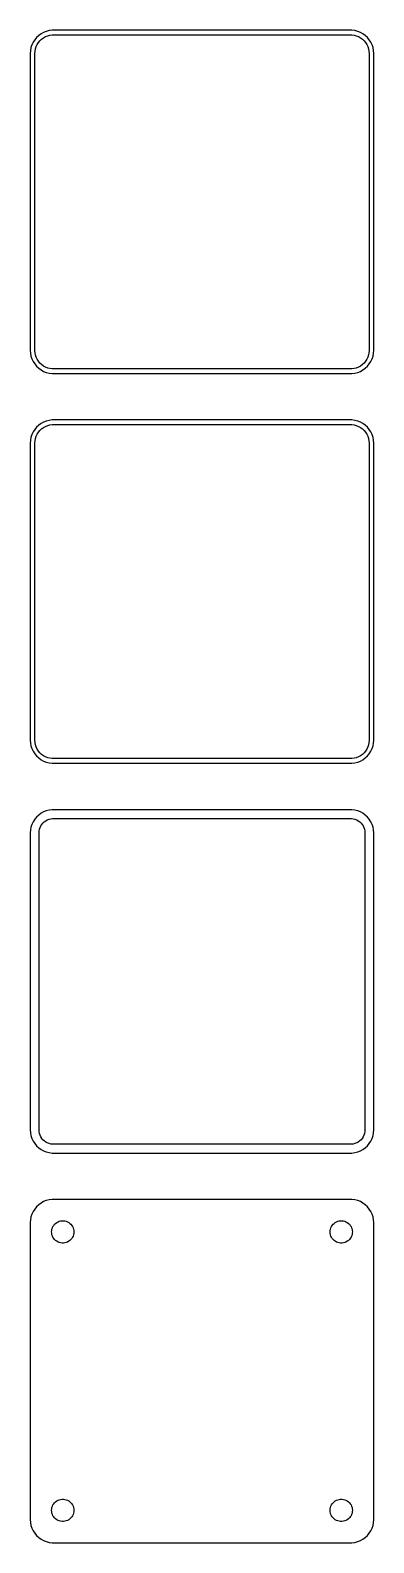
# Model space of a CAD drawing. Header units: metres. Extents: x -37 to 37, y 299 to 625.
import ezdxf

# ---------------------------------------------------------------- set-up
doc = ezdxf.new("R2010")
doc.units = ezdxf.units.M

msp = doc.modelspace()

# ---------------------------------------------------------------- linework, layer by layer
for p, q in [((-36.0451, 622.939), (-36.3815, 622.409)), ((-35.6448, 623.423), (-36.0451, 622.939)), ((-35.1871, 623.853), (-35.6448, 623.423)), ((-35.2361, 622.351), (-34.9159, 622.738)), ((-34.6791, 624.222), (-35.1871, 623.853)), ((-34.9159, 622.738), (-34.5497, 623.082)), ((-34.1289, 624.524), (-34.6791, 624.222)), ((-34.5497, 623.082), (-34.1433, 623.377)), ((-34.1433, 623.377), (-33.7031, 623.619)), ((-33.5451, 624.755), (-34.1289, 624.524)), ((-33.7031, 623.619), (-33.2361, 623.804)), ((-32.9369, 624.911), (-33.5451, 624.755)), ((-33.2361, 623.804), (-32.7495, 623.929)), ((-32.3139, 624.99), (-32.9369, 624.911)), ((-32.7495, 623.929), (-32.2512, 623.992)), ((32.3139, 624.99), (-32.3139, 624.99)), ((-32.2512, 623.992), (32.2512, 623.992)), ((32.2512, 623.992), (32.7495, 623.929)), ((32.9369, 624.911), (32.3139, 624.99)), ((32.7495, 623.929), (33.2361, 623.804)), ((33.5451, 624.755), (32.9369, 624.911)), ((33.2361, 623.804), (33.7031, 623.619)), ((34.1289, 624.524), (33.5451, 624.755)), ((33.7031, 623.619), (34.1433, 623.377)), ((34.6791, 624.222), (34.1289, 624.524)), ((34.1433, 623.377), (34.5497, 623.082)), ((34.5497, 623.082), (34.9159, 622.738)), ((35.1871, 623.853), (34.6791, 624.222)), ((34.9159, 622.738), (35.2361, 622.351)), ((35.6448, 623.423), (35.1871, 623.853)), ((36.0451, 622.939), (35.6448, 623.423)), ((36.3815, 622.409), (36.0451, 622.939)), ((-36.9606, 620.627), (-37, 620)), ((-37, 620), (-37, 556)), ((-36.8429, 621.243), (-36.9606, 620.627)), ((-36.6489, 621.841), (-36.8429, 621.243)), ((-36.3815, 622.409), (-36.6489, 621.841)), ((-36, 620), (-35.9685, 620.501)), ((-36, 556), (-36, 620)), ((-35.9685, 620.501), (-35.8743, 620.995)), ((-35.8743, 620.995), (-35.7191, 621.472)), ((-35.7191, 621.472), (-35.5052, 621.927)), ((-35.5052, 621.927), (-35.2361, 622.351)), ((35.2361, 622.351), (35.5052, 621.927)), ((35.5052, 621.927), (35.7191, 621.472)), ((35.7191, 621.472), (35.8743, 620.995)), ((35.8743, 620.995), (35.9685, 620.501)), ((35.9685, 620.501), (36, 620)), ((36, 620), (36, 556)), ((36.6489, 621.841), (36.3815, 622.409)), ((36.8429, 621.243), (36.6489, 621.841)), ((36.9606, 620.627), (36.8429, 621.243)), ((37, 620), (36.9606, 620.627)), ((37, 556), (37, 620)), ((-37, 556), (-36.9606, 555.373)), ((-36.9606, 555.373), (-36.8429, 554.757)), ((-36.8429, 554.757), (-36.6489, 554.159)), ((-35.9685, 555.499), (-36, 556)), ((-35.8743, 555.005), (-35.9685, 555.499)), ((-35.7191, 554.528), (-35.8743, 555.005)), ((-35.5052, 554.073), (-35.7191, 554.528)), ((35.7191, 554.528), (35.5052, 554.073)), ((35.8743, 555.005), (35.7191, 554.528)), ((35.9685, 555.499), (35.8743, 555.005)), ((36, 556), (35.9685, 555.499)), ((36.6489, 554.159), (36.8429, 554.757)), ((36.8429, 554.757), (36.9606, 555.373)), ((36.9606, 555.373), (37, 556)), ((-36.6489, 554.159), (-36.3815, 553.591)), ((-36.3815, 553.591), (-36.0451, 553.061)), ((-36.0451, 553.061), (-35.6448, 552.577)), ((-35.6448, 552.577), (-35.1871, 552.147)), ((-35.2361, 553.649), (-35.5052, 554.073)), ((-34.9159, 553.262), (-35.2361, 553.649)), ((-35.1871, 552.147), (-34.6791, 551.778)), ((-34.5497, 552.918), (-34.9159, 553.262)), ((-34.6791, 551.778), (-34.1289, 551.476)), ((-34.1433, 552.623), (-34.5497, 552.918)), ((-33.7031, 552.381), (-34.1433, 552.623)), ((-34.1289, 551.476), (-33.5451, 551.245)), ((-33.2361, 552.196), (-33.7031, 552.381)), ((-33.5451, 551.245), (-32.9369, 551.089)), ((-32.7495, 552.071), (-33.2361, 552.196)), ((-32.9369, 551.089), (-32.3139, 551.01)), ((-32.2512, 552.008), (-32.7495, 552.071)), ((-32.3139, 551.01), (32.3139, 551.01)), ((32.2512, 552.008), (-32.2512, 552.008)), ((32.7495, 552.071), (32.2512, 552.008)), ((32.3139, 551.01), (32.9369, 551.089)), ((33.2361, 552.196), (32.7495, 552.071)), ((32.9369, 551.089), (33.5451, 551.245)), ((33.7031, 552.381), (33.2361, 552.196)), ((33.5451, 551.245), (34.1289, 551.476)), ((34.1433, 552.623), (33.7031, 552.381)), ((34.1289, 551.476), (34.6791, 551.778)), ((34.5497, 552.918), (34.1433, 552.623)), ((34.9159, 553.262), (34.5497, 552.918)), ((34.6791, 551.778), (35.1871, 552.147)), ((35.2361, 553.649), (34.9159, 553.262)), ((35.1871, 552.147), (35.6448, 552.577)), ((35.5052, 554.073), (35.2361, 553.649)), ((35.6448, 552.577), (36.0451, 553.061)), ((36.0451, 553.061), (36.3815, 553.591)), ((36.3815, 553.591), (36.6489, 554.159)), ((-36.3815, 538.409), (-36.6489, 537.841)), ((-36.0451, 538.939), (-36.3815, 538.409)), ((-35.6448, 539.423), (-36.0451, 538.939)), ((-35.7191, 537.472), (-35.5052, 537.927)), ((-35.1871, 539.853), (-35.6448, 539.423)), ((-35.5052, 537.927), (-35.2361, 538.351)), ((-35.2361, 538.351), (-34.9159, 538.738)), ((-34.6791, 540.222), (-35.1871, 539.853)), ((-34.9159, 538.738), (-34.5497, 539.082)), ((-34.1289, 540.524), (-34.6791, 540.222)), ((-34.5497, 539.082), (-34.1433, 539.377)), ((-34.1433, 539.377), (-33.7031, 539.619)), ((-33.5451, 540.755), (-34.1289, 540.524)), ((-33.7031, 539.619), (-33.2361, 539.804)), ((-32.9369, 540.911), (-33.5451, 540.755)), ((-33.2361, 539.804), (-32.7495, 539.929)), ((-32.3139, 540.99), (-32.9369, 540.911)), ((-32.7495, 539.929), (-32.2512, 539.992)), ((32.3139, 540.99), (-32.3139, 540.99)), ((-32.2512, 539.992), (32.2512, 539.992)), ((32.2512, 539.992), (32.7495, 539.929)), ((32.9369, 540.911), (32.3139, 540.99)), ((32.7495, 539.929), (33.2361, 539.804)), ((33.5451, 540.755), (32.9369, 540.911)), ((33.2361, 539.804), (33.7031, 539.619)), ((34.1289, 540.524), (33.5451, 540.755)), ((33.7031, 539.619), (34.1433, 539.377)), ((34.6791, 540.222), (34.1289, 540.524)), ((34.1433, 539.377), (34.5497, 539.082)), ((34.5497, 539.082), (34.9159, 538.738)), ((35.1871, 539.853), (34.6791, 540.222)), ((34.9159, 538.738), (35.2361, 538.351)), ((35.6448, 539.423), (35.1871, 539.853)), ((35.2361, 538.351), (35.5052, 537.927)), ((35.5052, 537.927), (35.7191, 537.472)), ((36.0451, 538.939), (35.6448, 539.423)), ((36.3815, 538.409), (36.0451, 538.939)), ((36.6489, 537.841), (36.3815, 538.409)), ((-36.9606, 536.627), (-37, 536)), ((-37, 536), (-37, 472)), ((-36.8429, 537.243), (-36.9606, 536.627)), ((-36.6489, 537.841), (-36.8429, 537.243)), ((-36, 536), (-35.9685, 536.501)), ((-36, 472), (-36, 536)), ((-35.9685, 536.501), (-35.8743, 536.995)), ((-35.8743, 536.995), (-35.7191, 537.472)), ((35.7191, 537.472), (35.8743, 536.995)), ((35.8743, 536.995), (35.9685, 536.501)), ((35.9685, 536.501), (36, 536)), ((36, 536), (36, 472)), ((36.8429, 537.243), (36.6489, 537.841)), ((36.9606, 536.627), (36.8429, 537.243)), ((37, 536), (36.9606, 536.627)), ((37, 472), (37, 536)), ((-37, 472), (-36.9606, 471.373)), ((-36.9606, 471.373), (-36.8429, 470.757)), ((-36.8429, 470.757), (-36.6489, 470.159)), ((-36.6489, 470.159), (-36.3815, 469.591)), ((-36.3815, 469.591), (-36.0451, 469.061)), ((-35.9685, 471.499), (-36, 472)), ((-35.8743, 471.005), (-35.9685, 471.499)), ((-35.7191, 470.528), (-35.8743, 471.005)), ((-35.5052, 470.073), (-35.7191, 470.528)), ((-35.2361, 469.649), (-35.5052, 470.073)), ((-34.9159, 469.262), (-35.2361, 469.649)), ((35.2361, 469.649), (34.9159, 469.262)), ((35.5052, 470.073), (35.2361, 469.649)), ((35.7191, 470.528), (35.5052, 470.073)), ((35.8743, 471.005), (35.7191, 470.528)), ((35.9685, 471.499), (35.8743, 471.005)), ((36, 472), (35.9685, 471.499)), ((36.0451, 469.061), (36.3815, 469.591)), ((36.3815, 469.591), (36.6489, 470.159)), ((36.6489, 470.159), (36.8429, 470.757)), ((36.8429, 470.757), (36.9606, 471.373)), ((36.9606, 471.373), (37, 472)), ((-36.0451, 469.061), (-35.6448, 468.577)), ((-35.6448, 468.577), (-35.1871, 468.147)), ((-35.1871, 468.147), (-34.6791, 467.778)), ((-34.5497, 468.918), (-34.9159, 469.262)), ((-34.6791, 467.778), (-34.1289, 467.476)), ((-34.1433, 468.623), (-34.5497, 468.918)), ((-33.7031, 468.381), (-34.1433, 468.623)), ((-34.1289, 467.476), (-33.5451, 467.245)), ((-33.2361, 468.196), (-33.7031, 468.381)), ((-33.5451, 467.245), (-32.9369, 467.089)), ((-32.7495, 468.071), (-33.2361, 468.196)), ((-32.9369, 467.089), (-32.3139, 467.01)), ((-32.2512, 468.008), (-32.7495, 468.071)), ((-32.3139, 467.01), (32.3139, 467.01)), ((32.2512, 468.008), (-32.2512, 468.008)), ((32.7495, 468.071), (32.2512, 468.008)), ((32.3139, 467.01), (32.9369, 467.089)), ((33.2361, 468.196), (32.7495, 468.071)), ((32.9369, 467.089), (33.5451, 467.245)), ((33.7031, 468.381), (33.2361, 468.196)), ((33.5451, 467.245), (34.1289, 467.476)), ((34.1433, 468.623), (33.7031, 468.381)), ((34.1289, 467.476), (34.6791, 467.778)), ((34.5497, 468.918), (34.1433, 468.623)), ((34.9159, 469.262), (34.5497, 468.918)), ((34.6791, 467.778), (35.1871, 468.147)), ((35.1871, 468.147), (35.6448, 468.577)), ((35.6448, 468.577), (36.0451, 469.061)), ((-34.1289, 456.524), (-34.6791, 456.222)), ((-33.5451, 456.755), (-34.1289, 456.524)), ((-32.9369, 456.911), (-33.5451, 456.755)), ((-32.3139, 456.99), (-32.9369, 456.911)), ((32.3139, 456.99), (-32.3139, 456.99)), ((32.9369, 456.911), (32.3139, 456.99)), ((33.5451, 456.755), (32.9369, 456.911)), ((34.1289, 456.524), (33.5451, 456.755)), ((34.6791, 456.222), (34.1289, 456.524)), ((-36.8429, 453.243), (-36.9606, 452.627)), ((-36.6489, 453.841), (-36.8429, 453.243)), ((-36.3815, 454.409), (-36.6489, 453.841)), ((-36.0451, 454.939), (-36.3815, 454.409)), ((-35.6448, 455.423), (-36.0451, 454.939)), ((-35.1871, 455.853), (-35.6448, 455.423)), ((-34.6791, 456.222), (-35.1871, 455.853)), ((-35.0151, 452.774), (-34.8943, 453.146)), ((-34.8943, 453.146), (-34.7279, 453.5)), ((-34.7279, 453.5), (-34.5184, 453.83)), ((-34.5184, 453.83), (-34.2692, 454.131)), ((-34.2692, 454.131), (-33.9842, 454.399)), ((-33.9842, 454.399), (-33.668, 454.628)), ((-33.668, 454.628), (-33.3254, 454.817)), ((-33.3254, 454.817), (-32.9619, 454.961)), ((-32.9619, 454.961), (-32.5833, 455.058)), ((-32.5833, 455.058), (-32.1954, 455.107)), ((-32.1954, 455.107), (32.1954, 455.107)), ((32.1954, 455.107), (32.5833, 455.058)), ((32.5833, 455.058), (32.9619, 454.961)), ((32.9619, 454.961), (33.3254, 454.817)), ((33.3254, 454.817), (33.668, 454.628)), ((33.668, 454.628), (33.9842, 454.399)), ((33.9842, 454.399), (34.2692, 454.131)), ((34.2692, 454.131), (34.5184, 453.83)), ((34.5184, 453.83), (34.7279, 453.5)), ((35.1871, 455.853), (34.6791, 456.222)), ((34.7279, 453.5), (34.8943, 453.146)), ((34.8943, 453.146), (35.0151, 452.774)), ((35.6448, 455.423), (35.1871, 455.853)), ((36.0451, 454.939), (35.6448, 455.423)), ((36.3815, 454.409), (36.0451, 454.939)), ((36.6489, 453.841), (36.3815, 454.409)), ((36.8429, 453.243), (36.6489, 453.841)), ((36.9606, 452.627), (36.8429, 453.243)), ((-36.9606, 452.627), (-37, 452)), ((-37, 452), (-37, 388)), ((-35.1129, 452), (-35.0884, 452.39)), ((-35.1129, 388), (-35.1129, 452)), ((-35.0884, 452.39), (-35.0151, 452.774)), ((35.0151, 452.774), (35.0884, 452.39)), ((35.0884, 452.39), (35.1129, 452)), ((35.1129, 452), (35.1129, 388)), ((37, 452), (36.9606, 452.627)), ((37, 388), (37, 452)), ((-37, 388), (-36.9606, 387.373)), ((-35.0884, 387.61), (-35.1129, 388)), ((35.1129, 388), (35.0884, 387.61)), ((36.9606, 387.373), (37, 388)), ((-36.9606, 387.373), (-36.8429, 386.757)), ((-36.8429, 386.757), (-36.6489, 386.159)), ((-36.6489, 386.159), (-36.3815, 385.591)), ((-36.3815, 385.591), (-36.0451, 385.061)), ((-36.0451, 385.061), (-35.6448, 384.577)), ((-35.0151, 387.226), (-35.0884, 387.61)), ((-34.8943, 386.854), (-35.0151, 387.226)), ((-34.7279, 386.5), (-34.8943, 386.854)), ((-34.5184, 386.17), (-34.7279, 386.5)), ((-34.2692, 385.869), (-34.5184, 386.17)), ((-33.9842, 385.601), (-34.2692, 385.869)), ((-33.668, 385.372), (-33.9842, 385.601)), ((-33.3254, 385.183), (-33.668, 385.372)), ((-32.9619, 385.039), (-33.3254, 385.183)), ((-32.5833, 384.942), (-32.9619, 385.039)), ((-32.1954, 384.893), (-32.5833, 384.942)), ((32.1954, 384.893), (-32.1954, 384.893)), ((32.5833, 384.942), (32.1954, 384.893)), ((32.9619, 385.039), (32.5833, 384.942)), ((33.3254, 385.183), (32.9619, 385.039)), ((33.668, 385.372), (33.3254, 385.183)), ((33.9842, 385.601), (33.668, 385.372)), ((34.2692, 385.869), (33.9842, 385.601)), ((34.5184, 386.17), (34.2692, 385.869)), ((34.7279, 386.5), (34.5184, 386.17)), ((34.8943, 386.854), (34.7279, 386.5)), ((35.0151, 387.226), (34.8943, 386.854)), ((35.0884, 387.61), (35.0151, 387.226)), ((35.6448, 384.577), (36.0451, 385.061)), ((36.0451, 385.061), (36.3815, 385.591)), ((36.3815, 385.591), (36.6489, 386.159)), ((36.6489, 386.159), (36.8429, 386.757)), ((36.8429, 386.757), (36.9606, 387.373)), ((-35.6448, 384.577), (-35.1871, 384.147)), ((-35.1871, 384.147), (-34.6791, 383.778)), ((-34.6791, 383.778), (-34.1289, 383.476)), ((-34.1289, 383.476), (-33.5451, 383.245)), ((-33.5451, 383.245), (-32.9369, 383.089)), ((-32.9369, 383.089), (-32.3139, 383.01)), ((-32.3139, 383.01), (32.3139, 383.01)), ((32.3139, 383.01), (32.9369, 383.089)), ((32.9369, 383.089), (33.5451, 383.245)), ((33.5451, 383.245), (34.1289, 383.476)), ((34.1289, 383.476), (34.6791, 383.778)), ((34.6791, 383.778), (35.1871, 384.147)), ((35.1871, 384.147), (35.6448, 384.577)), ((-35.1871, 371.853), (-35.6448, 371.423)), ((-34.6791, 372.222), (-35.1871, 371.853)), ((-34.1289, 372.524), (-34.6791, 372.222)), ((-33.5451, 372.755), (-34.1289, 372.524)), ((-32.9369, 372.911), (-33.5451, 372.755)), ((-32.3139, 372.99), (-32.9369, 372.911)), ((32.3139, 372.99), (-32.3139, 372.99)), ((32.9369, 372.911), (32.3139, 372.99)), ((33.5451, 372.755), (32.9369, 372.911)), ((34.1289, 372.524), (33.5451, 372.755)), ((34.6791, 372.222), (34.1289, 372.524)), ((35.1871, 371.853), (34.6791, 372.222)), ((35.6448, 371.423), (35.1871, 371.853)), ((-36.9606, 368.627), (-37, 368)), ((-36.8429, 369.243), (-36.9606, 368.627)), ((-36.6489, 369.841), (-36.8429, 369.243)), ((-36.3815, 370.409), (-36.6489, 369.841)), ((-36.0451, 370.939), (-36.3815, 370.409)), ((-35.6448, 371.423), (-36.0451, 370.939)), ((-30.4497, 368.357), (-30.1507, 368.395)), ((-30.1507, 368.395), (-29.8493, 368.395)), ((-29.8493, 368.395), (-29.5503, 368.357)), ((29.5503, 368.357), (29.8493, 368.395)), ((29.8493, 368.395), (30.1507, 368.395)), ((30.1507, 368.395), (30.4497, 368.357)), ((36.0451, 370.939), (35.6448, 371.423)), ((36.3815, 370.409), (36.0451, 370.939)), ((36.6489, 369.841), (36.3815, 370.409)), ((36.8429, 369.243), (36.6489, 369.841)), ((36.9606, 368.627), (36.8429, 369.243)), ((37, 368), (36.9606, 368.627)), ((-37, 368), (-37, 304)), ((-32.4, 366), (-32.3811, 366.301)), ((-32.3811, 365.699), (-32.4, 366)), ((-32.3811, 366.301), (-32.3246, 366.597)), ((-32.3246, 365.403), (-32.3811, 365.699)), ((-32.3246, 366.597), (-32.2315, 366.883)), ((-32.2315, 365.117), (-32.3246, 365.403)), ((-32.2315, 366.883), (-32.1031, 367.156)), ((-32.1031, 364.844), (-32.2315, 365.117)), ((-32.1031, 367.156), (-31.9416, 367.411)), ((-31.9416, 367.411), (-31.7495, 367.643)), ((-31.7495, 367.643), (-31.5298, 367.849)), ((-31.5298, 367.849), (-31.286, 368.026)), ((-31.286, 368.026), (-31.0219, 368.172)), ((-31.0219, 368.172), (-30.7416, 368.283)), ((-30.7416, 368.283), (-30.4497, 368.357)), ((-29.5503, 368.357), (-29.2583, 368.283)), ((-29.2583, 368.283), (-28.9781, 368.172)), ((-28.9781, 368.172), (-28.714, 368.026)), ((-28.714, 368.026), (-28.4702, 367.849)), ((-28.4702, 367.849), (-28.2505, 367.643)), ((-28.2505, 367.643), (-28.0583, 367.411)), ((-28.0583, 367.411), (-27.8969, 367.156)), ((-27.8969, 367.156), (-27.7685, 366.883)), ((-27.7685, 365.117), (-27.8969, 364.844)), ((-27.7685, 366.883), (-27.6754, 366.597)), ((-27.6754, 365.403), (-27.7685, 365.117)), ((-27.6754, 366.597), (-27.6189, 366.301)), ((-27.6189, 365.699), (-27.6754, 365.403)), ((-27.6189, 366.301), (-27.6, 366)), ((-27.6, 366), (-27.6189, 365.699)), ((27.6, 366), (27.6189, 366.301)), ((27.6189, 365.699), (27.6, 366)), ((27.6189, 366.301), (27.6754, 366.597)), ((27.6754, 365.403), (27.6189, 365.699)), ((27.6754, 366.597), (27.7685, 366.883)), ((27.7685, 365.117), (27.6754, 365.403)), ((27.7685, 366.883), (27.8969, 367.156)), ((27.8969, 364.844), (27.7685, 365.117)), ((27.8969, 367.156), (28.0583, 367.411)), ((28.0583, 367.411), (28.2505, 367.643)), ((28.2505, 367.643), (28.4702, 367.849)), ((28.4702, 367.849), (28.714, 368.026)), ((28.714, 368.026), (28.9781, 368.172)), ((28.9781, 368.172), (29.2583, 368.283)), ((29.2583, 368.283), (29.5503, 368.357)), ((30.4497, 368.357), (30.7416, 368.283)), ((30.7416, 368.283), (31.0219, 368.172)), ((31.0219, 368.172), (31.286, 368.026)), ((31.286, 368.026), (31.5298, 367.849)), ((31.5298, 367.849), (31.7495, 367.643)), ((31.7495, 367.643), (31.9416, 367.411)), ((31.9416, 367.411), (32.1031, 367.156)), ((32.1031, 367.156), (32.2315, 366.883)), ((32.2315, 365.117), (32.1031, 364.844)), ((32.2315, 366.883), (32.3246, 366.597)), ((32.3246, 365.403), (32.2315, 365.117)), ((32.3246, 366.597), (32.3811, 366.301)), ((32.3811, 365.699), (32.3246, 365.403)), ((32.3811, 366.301), (32.4, 366)), ((32.4, 366), (32.3811, 365.699)), ((37, 304), (37, 368)), ((-31.9416, 364.589), (-32.1031, 364.844)), ((-31.7495, 364.357), (-31.9416, 364.589)), ((-31.5298, 364.151), (-31.7495, 364.357)), ((-31.286, 363.974), (-31.5298, 364.151)), ((-31.0219, 363.828), (-31.286, 363.974)), ((-30.7416, 363.717), (-31.0219, 363.828)), ((-30.4497, 363.643), (-30.7416, 363.717)), ((-30.1507, 363.605), (-30.4497, 363.643)), ((-29.8493, 363.605), (-30.1507, 363.605)), ((-29.5503, 363.643), (-29.8493, 363.605)), ((-29.2583, 363.717), (-29.5503, 363.643)), ((-28.9781, 363.828), (-29.2583, 363.717)), ((-28.714, 363.974), (-28.9781, 363.828)), ((-28.4702, 364.151), (-28.714, 363.974)), ((-28.2505, 364.357), (-28.4702, 364.151)), ((-28.0583, 364.589), (-28.2505, 364.357)), ((-27.8969, 364.844), (-28.0583, 364.589)), ((28.0583, 364.589), (27.8969, 364.844)), ((28.2505, 364.357), (28.0583, 364.589)), ((28.4702, 364.151), (28.2505, 364.357)), ((28.714, 363.974), (28.4702, 364.151)), ((28.9781, 363.828), (28.714, 363.974)), ((29.2583, 363.717), (28.9781, 363.828)), ((29.5503, 363.643), (29.2583, 363.717)), ((29.8493, 363.605), (29.5503, 363.643)), ((30.1507, 363.605), (29.8493, 363.605)), ((30.4497, 363.643), (30.1507, 363.605)), ((30.7416, 363.717), (30.4497, 363.643)), ((31.0219, 363.828), (30.7416, 363.717)), ((31.286, 363.974), (31.0219, 363.828)), ((31.5298, 364.151), (31.286, 363.974)), ((31.7495, 364.357), (31.5298, 364.151)), ((31.9416, 364.589), (31.7495, 364.357)), ((32.1031, 364.844), (31.9416, 364.589)), ((-32.3811, 306.301), (-32.3246, 306.597)), ((-32.3246, 306.597), (-32.2315, 306.883)), ((-32.2315, 306.883), (-32.1031, 307.156)), ((-32.1031, 307.156), (-31.9416, 307.411)), ((-31.9416, 307.411), (-31.7495, 307.643)), ((-31.7495, 307.643), (-31.5298, 307.849)), ((-31.5298, 307.849), (-31.286, 308.026)), ((-31.286, 308.026), (-31.0219, 308.172)), ((-31.0219, 308.172), (-30.7416, 308.283)), ((-30.7416, 308.283), (-30.4497, 308.357)), ((-30.4497, 308.357), (-30.1507, 308.395)), ((-30.1507, 308.395), (-29.8493, 308.395)), ((-29.8493, 308.395), (-29.5503, 308.357)), ((-29.5503, 308.357), (-29.2583, 308.283)), ((-29.2583, 308.283), (-28.9781, 308.172)), ((-28.9781, 308.172), (-28.714, 308.026)), ((-28.714, 308.026), (-28.4702, 307.849)), ((-28.4702, 307.849), (-28.2505, 307.643)), ((-28.2505, 307.643), (-28.0583, 307.411)), ((-28.0583, 307.411), (-27.8969, 307.156)), ((-27.8969, 307.156), (-27.7685, 306.883)), ((-27.7685, 306.883), (-27.6754, 306.597)), ((-27.6754, 306.597), (-27.6189, 306.301)), ((27.6189, 306.301), (27.6754, 306.597)), ((27.6754, 306.597), (27.7685, 306.883)), ((27.7685, 306.883), (27.8969, 307.156)), ((27.8969, 307.156), (28.0583, 307.411)), ((28.0583, 307.411), (28.2505, 307.643)), ((28.2505, 307.643), (28.4702, 307.849)), ((28.4702, 307.849), (28.714, 308.026)), ((28.714, 308.026), (28.9781, 308.172)), ((28.9781, 308.172), (29.2583, 308.283)), ((29.2583, 308.283), (29.5503, 308.357)), ((29.5503, 308.357), (29.8493, 308.395)), ((29.8493, 308.395), (30.1507, 308.395)), ((30.1507, 308.395), (30.4497, 308.357)), ((30.4497, 308.357), (30.7416, 308.283)), ((30.7416, 308.283), (31.0219, 308.172)), ((31.0219, 308.172), (31.286, 308.026)), ((31.286, 308.026), (31.5298, 307.849)), ((31.5298, 307.849), (31.7495, 307.643)), ((31.7495, 307.643), (31.9416, 307.411)), ((31.9416, 307.411), (32.1031, 307.156)), ((32.1031, 307.156), (32.2315, 306.883)), ((32.2315, 306.883), (32.3246, 306.597)), ((32.3246, 306.597), (32.3811, 306.301)), ((-37, 304), (-36.9606, 303.373)), ((-36.9606, 303.373), (-36.8429, 302.757)), ((-32.4, 306), (-32.3811, 306.301)), ((-32.3811, 305.699), (-32.4, 306)), ((-32.3246, 305.403), (-32.3811, 305.699)), ((-32.2315, 305.117), (-32.3246, 305.403)), ((-32.1031, 304.844), (-32.2315, 305.117)), ((-31.9416, 304.589), (-32.1031, 304.844)), ((-31.7495, 304.357), (-31.9416, 304.589)), ((-31.5298, 304.151), (-31.7495, 304.357)), ((-31.286, 303.974), (-31.5298, 304.151)), ((-31.0219, 303.828), (-31.286, 303.974)), ((-30.7416, 303.717), (-31.0219, 303.828)), ((-30.4497, 303.643), (-30.7416, 303.717)), ((-30.1507, 303.605), (-30.4497, 303.643)), ((-29.8493, 303.605), (-30.1507, 303.605)), ((-29.5503, 303.643), (-29.8493, 303.605)), ((-29.2583, 303.717), (-29.5503, 303.643)), ((-28.9781, 303.828), (-29.2583, 303.717)), ((-28.714, 303.974), (-28.9781, 303.828)), ((-28.4702, 304.151), (-28.714, 303.974)), ((-28.2505, 304.357), (-28.4702, 304.151)), ((-28.0583, 304.589), (-28.2505, 304.357)), ((-27.8969, 304.844), (-28.0583, 304.589)), ((-27.7685, 305.117), (-27.8969, 304.844)), ((-27.6754, 305.403), (-27.7685, 305.117)), ((-27.6189, 305.699), (-27.6754, 305.403)), ((-27.6189, 306.301), (-27.6, 306)), ((-27.6, 306), (-27.6189, 305.699)), ((27.6, 306), (27.6189, 306.301)), ((27.6189, 305.699), (27.6, 306)), ((27.6754, 305.403), (27.6189, 305.699)), ((27.7685, 305.117), (27.6754, 305.403)), ((27.8969, 304.844), (27.7685, 305.117)), ((28.0583, 304.589), (27.8969, 304.844)), ((28.2505, 304.357), (28.0583, 304.589)), ((28.4702, 304.151), (28.2505, 304.357)), ((28.714, 303.974), (28.4702, 304.151)), ((28.9781, 303.828), (28.714, 303.974)), ((29.2583, 303.717), (28.9781, 303.828)), ((29.5503, 303.643), (29.2583, 303.717)), ((29.8493, 303.605), (29.5503, 303.643)), ((30.1507, 303.605), (29.8493, 303.605)), ((30.4497, 303.643), (30.1507, 303.605)), ((30.7416, 303.717), (30.4497, 303.643)), ((31.0219, 303.828), (30.7416, 303.717)), ((31.286, 303.974), (31.0219, 303.828)), ((31.5298, 304.151), (31.286, 303.974)), ((31.7495, 304.357), (31.5298, 304.151)), ((31.9416, 304.589), (31.7495, 304.357)), ((32.1031, 304.844), (31.9416, 304.589)), ((32.2315, 305.117), (32.1031, 304.844)), ((32.3246, 305.403), (32.2315, 305.117)), ((32.3811, 305.699), (32.3246, 305.403)), ((32.3811, 306.301), (32.4, 306)), ((32.4, 306), (32.3811, 305.699)), ((36.8429, 302.757), (36.9606, 303.373)), ((36.9606, 303.373), (37, 304)), ((-36.8429, 302.757), (-36.6489, 302.159)), ((-36.6489, 302.159), (-36.3815, 301.591)), ((-36.3815, 301.591), (-36.0451, 301.061)), ((-36.0451, 301.061), (-35.6448, 300.577)), ((-35.6448, 300.577), (-35.1871, 300.147)), ((-35.1871, 300.147), (-34.6791, 299.778)), ((34.6791, 299.778), (35.1871, 300.147)), ((35.1871, 300.147), (35.6448, 300.577)), ((35.6448, 300.577), (36.0451, 301.061)), ((36.0451, 301.061), (36.3815, 301.591)), ((36.3815, 301.591), (36.6489, 302.159)), ((36.6489, 302.159), (36.8429, 302.757)), ((-34.6791, 299.778), (-34.1289, 299.476)), ((-34.1289, 299.476), (-33.5451, 299.245)), ((-33.5451, 299.245), (-32.9369, 299.089)), ((-32.9369, 299.089), (-32.3139, 299.01)), ((-32.3139, 299.01), (32.3139, 299.01)), ((32.3139, 299.01), (32.9369, 299.089)), ((32.9369, 299.089), (33.5451, 299.245)), ((33.5451, 299.245), (34.1289, 299.476)), ((34.1289, 299.476), (34.6791, 299.778))]:
    msp.add_line(p, q)

doc.saveas('drawing.dxf')
